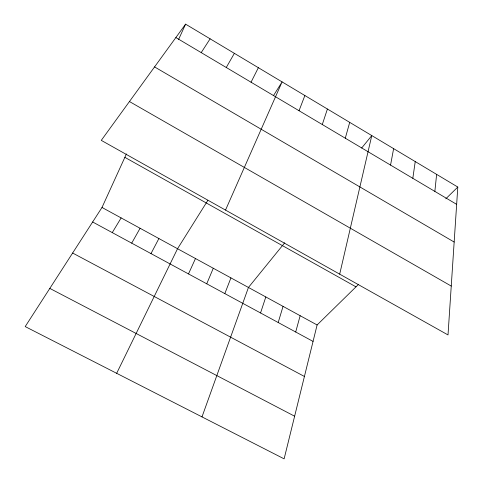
<?xml version="1.0" encoding="UTF-8"?>
<svg xmlns="http://www.w3.org/2000/svg" width="483" height="483" viewBox="0 0 483 483"><rect width="100%" height="100%" fill="white"/><g stroke="black" fill="none" stroke-linecap="round" stroke-linejoin="round"><path stroke-width="0.72" d="M457.799 187.048L448.013 334.936L101.279 140.366L185.587 24.15L457.799 187.048L445.791 198.821M434.857 191.407L436.626 174.375M412.82 178.318L415.235 161.576M390.554 165.089L393.621 148.643M339.694 274.151L371.783 135.572L361.67 148.027M358.621 284.276L317.108 324.968L284.125 458.85L25.201 326.58L102.004 207.467L126.413 153.932M295.699 332.002L300.148 315.707M345.291 138.204L349.71 122.368M278.196 322.523L283.05 306.367M322.288 124.542L327.408 109.019M260.548 312.96L265.819 296.954M201.997 416.895L248.449 287.463L284.722 242.792M299.037 110.728L304.87 95.531M224.818 293.598L230.934 277.9M206.73 283.799L213.281 268.252M225.525 210.087L282.09 81.899L273.481 95.634M178.607 39.455L185.587 24.15M188.491 273.915L195.482 258.532M116.669 373.311L177.539 248.727L207.793 200.451M251.039 82.213L258.363 67.698M150.992 253.593L158.895 238.542M131.714 243.148L140.088 228.272M226.267 67.499L234.376 53.347M112.267 232.607L121.13 217.918M201.212 52.611L210.117 38.827M49.815 288.405L294.63 416.213M72.625 253.026L304.417 376.468M92.645 221.981L313.056 341.409M102.004 207.467L317.108 324.968M124.856 157.343L355.995 286.854M129.45 101.533L451.249 286.069M154.566 66.914L454.165 242.043M175.86 37.553L456.658 204.357"/></g></svg>
